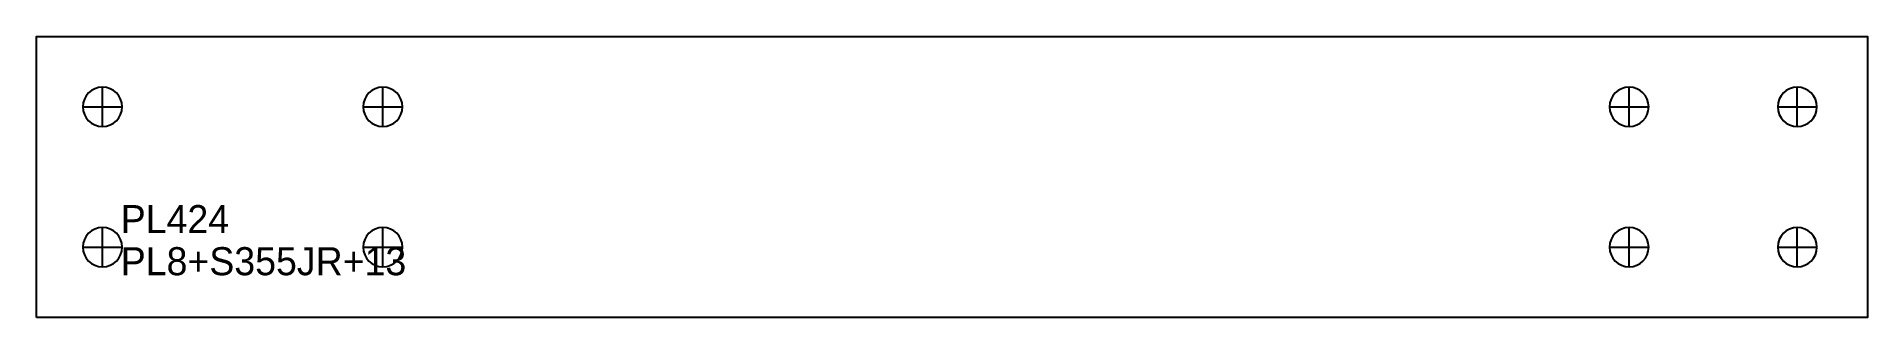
# Model space of a CAD drawing. Extents: x 0 to 653, y 0 to 100.
import ezdxf

# ---------------------------------------------------------------- set-up
doc = ezdxf.new("R2010")
doc.units = 0
for name, color, linetype in [('14', 7, 'CONTINUOUS'), ('CUT', 7, 'CONTINUOUS'), ('SCRIBE', 3, 'CONTINUOUS'), ('TEXT', 7, 'CONTINUOUS')]:
    doc.layers.add(name, color=color, linetype=linetype)

msp = doc.modelspace()

# ---------------------------------------------------------------- linework, layer by layer
at = {"layer": '14', "color": 7, "linetype": 'CONTINUOUS'}
for p, q in [((23.5, 68), (23.5, 82)), ((123.5, 68), (123.5, 82)), ((568.06, 68), (568.06, 82)), ((628.06, 68), (628.06, 82)), ((16.5, 75), (30.5, 75)), ((116.5, 75), (130.5, 75)), ((561.06, 75), (575.06, 75)), ((621.06, 75), (635.06, 75)), ((23.5, 18), (23.5, 32)), ((123.5, 18), (123.5, 32)), ((568.06, 18), (568.06, 32)), ((628.06, 18), (628.06, 32)), ((16.5, 25), (30.5, 25)), ((116.5, 25), (130.5, 25)), ((561.06, 25), (575.06, 25)), ((621.06, 25), (635.06, 25))]:
    msp.add_line(p, q, dxfattribs=at)
for points in [[(23.5, 82, 1), (23.5, 68, 1)], [(123.5, 82, 1), (123.5, 68, 1)], [(568.06, 82, 1), (568.06, 68, 1)], [(628.06, 82, 1), (628.06, 68, 1)], [(23.5, 32, 1), (23.5, 18, 1)], [(123.5, 32, 1), (123.5, 18, 1)], [(568.06, 32, 1), (568.06, 18, 1)], [(628.06, 32, 1), (628.06, 18, 1)]]:
    msp.add_lwpolyline(points, format="xyb", close=True, dxfattribs=at)
at = {"layer": 'CUT', "color": 7, "linetype": 'CONTINUOUS'}
msp.add_lwpolyline([(0, 0), (0, 100), (653.06, 100), (653.06, 0)], close=True, dxfattribs=at)

# ---------------------------------------------------------------- texts
at = {"layer": 'SCRIBE', "color": 3}
msp.add_text('PL424', height=10, dxfattribs=at).set_placement((30, 30))
at = {"layer": 'TEXT', "color": 7}
msp.add_text('PL8+S355JR+13', height=10, dxfattribs=at).set_placement((30, 15))

doc.saveas('drawing.dxf')
